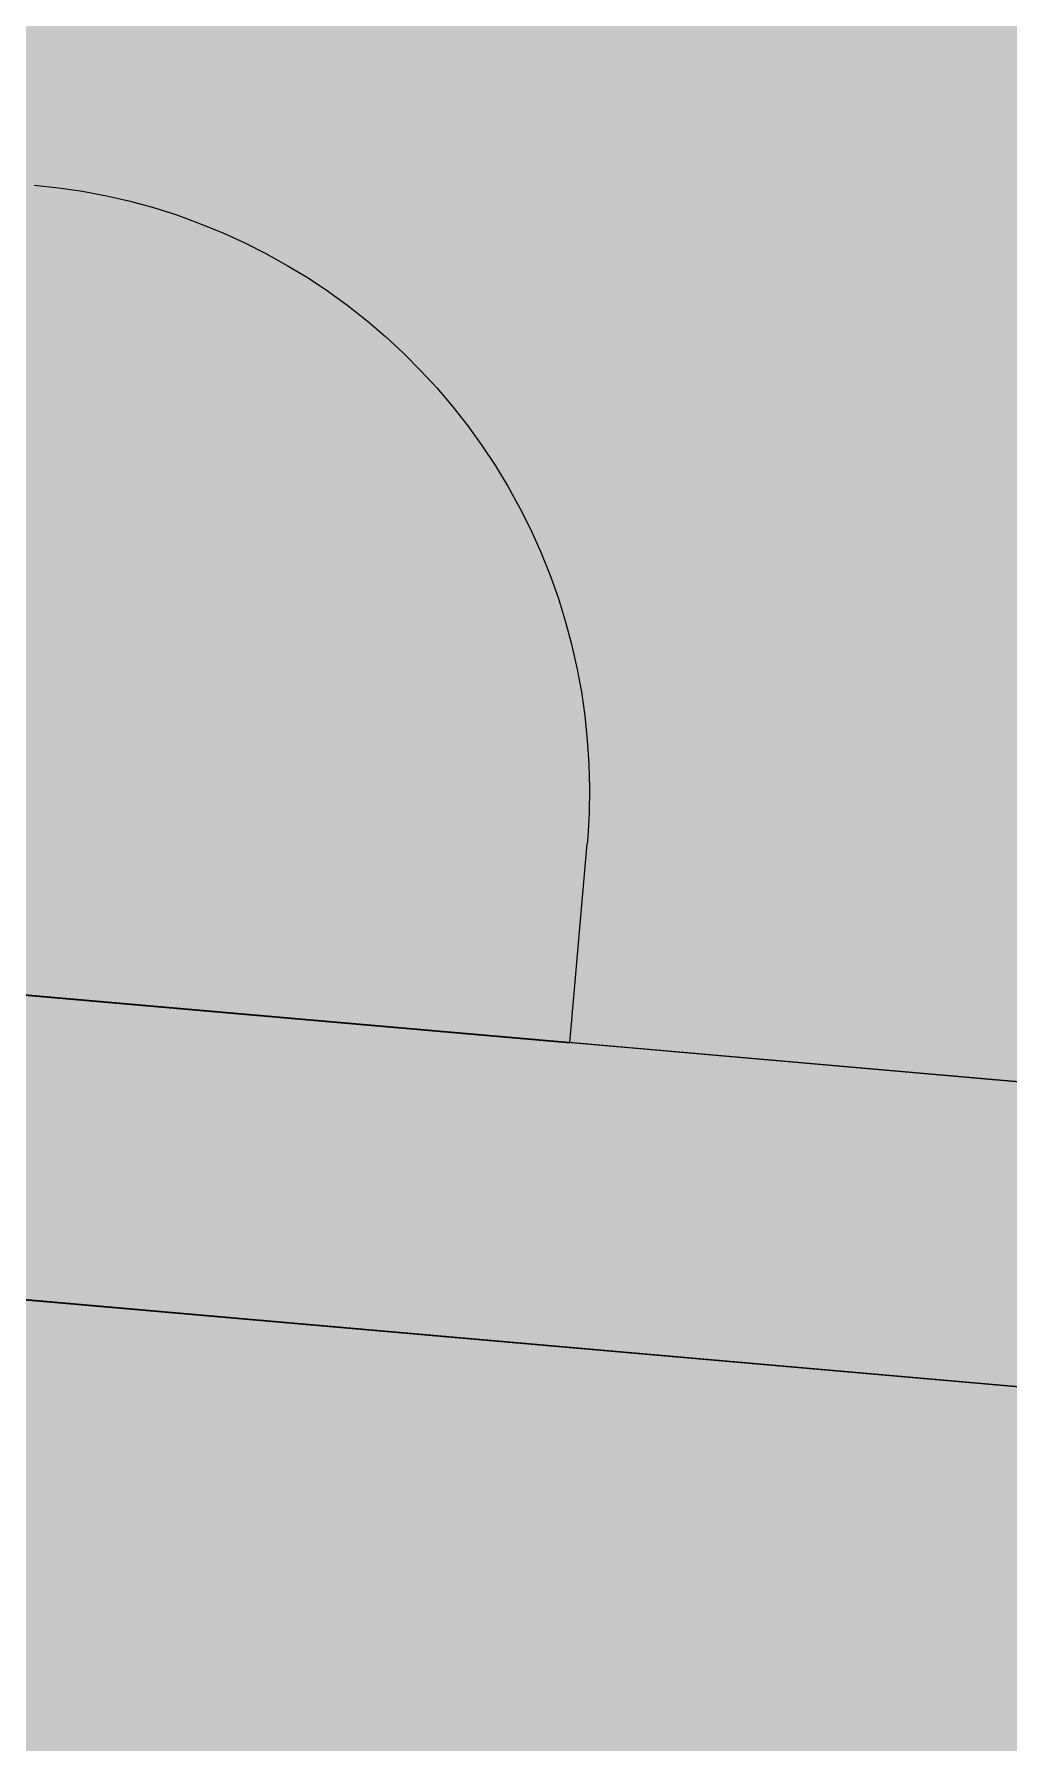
# Model space of a CAD drawing. Header units: millimetres. Extents: x 632 to 546626, y -3890 to 22200.
# Drawn here: x 389644.47 to 389650.89, y 16889.19 to 16900.45 of the extents above; entities that cross this region are included whole.
import ezdxf

# ---------------------------------------------------------------- set-up
doc = ezdxf.new("R2010")
doc.units = ezdxf.units.MM
doc.layers.add('A-270-M_ROOF', color=132, linetype='Continuous', lineweight=13)
doc.layers.add('A-770-ME_FFE_SA', color=91, linetype='Continuous', lineweight=13)

# ---------------------------------------------------------------- blocks, each defined once
blk = doc.blocks.new('Static Line_Sayfa_Metal Deck_Pan Mount - Up to 15 _ pitch - Max 2 Users-1845519-S6_501-SECTION A6')
at = {"layer": 'A-770-ME_FFE_SA', "lineweight": 5, "transparency": 33554432}
for points in [[(4567736.119, 16883.131), (4567740.346, 16931.445), (4567541.107, 16948.876), (4567536.88, 16900.562), (4567715.66, 16884.921)], [(4567736.119, 16883.131), (4567740.346, 16931.445), (4567541.107, 16948.876), (4567536.88, 16900.562), (4567715.66, 16884.921)], [(4567736.119, 16883.131), (4567740.346, 16931.445), (4567541.107, 16948.876), (4567536.88, 16900.562), (4567715.66, 16884.921)], [(4567736.119, 16883.131), (4567740.346, 16931.445), (4567541.107, 16948.876), (4567536.88, 16900.562), (4567715.66, 16884.921)], [(4567736.119, 16883.131), (4567740.346, 16931.445), (4567541.107, 16948.876), (4567536.88, 16900.562), (4567715.66, 16884.921)], [(4567736.119, 16883.131), (4567740.346, 16931.445), (4567541.107, 16948.876), (4567536.88, 16900.562), (4567715.66, 16884.921)], [(4567736.119, 16883.131), (4567740.346, 16931.445), (4567541.107, 16948.876), (4567536.88, 16900.562), (4567715.66, 16884.921)], [(4567736.119, 16883.131), (4567740.346, 16931.445), (4567541.107, 16948.876), (4567536.88, 16900.562), (4567715.66, 16884.921)], [(4567736.119, 16883.131), (4567740.346, 16931.445), (4567541.107, 16948.876), (4567536.88, 16900.562), (4567715.66, 16884.921)], [(4567736.119, 16883.131), (4567740.346, 16931.445), (4567541.107, 16948.876), (4567536.88, 16900.562), (4567715.66, 16884.921)], [(4567735.945, 16881.138), (4567740.172, 16929.453), (4567540.933, 16946.884), (4567536.706, 16898.569), (4567715.66, 16882.913)], [(4567735.945, 16881.138), (4567740.172, 16929.453), (4567540.933, 16946.884), (4567536.706, 16898.569), (4567715.66, 16882.913)], [(4567735.945, 16881.138), (4567740.172, 16929.453), (4567540.933, 16946.884), (4567536.706, 16898.569), (4567715.66, 16882.913)], [(4567735.945, 16881.138), (4567740.172, 16929.453), (4567540.933, 16946.884), (4567536.706, 16898.569), (4567715.66, 16882.913)], [(4567735.945, 16881.138), (4567740.172, 16929.453), (4567540.933, 16946.884), (4567536.706, 16898.569), (4567715.66, 16882.913)], [(4567735.945, 16881.138), (4567740.172, 16929.453), (4567540.933, 16946.884), (4567536.706, 16898.569), (4567715.66, 16882.913)], [(4567735.945, 16881.138), (4567740.172, 16929.453), (4567540.933, 16946.884), (4567536.706, 16898.569), (4567715.66, 16882.913)], [(4567735.945, 16881.138), (4567740.172, 16929.453), (4567540.933, 16946.884), (4567536.706, 16898.569), (4567715.66, 16882.913)], [(4567735.945, 16881.138), (4567740.172, 16929.453), (4567540.933, 16946.884), (4567536.706, 16898.569), (4567715.66, 16882.913)], [(4567735.945, 16881.138), (4567740.172, 16929.453), (4567540.933, 16946.884), (4567536.706, 16898.569), (4567715.66, 16882.913)], [(4567735.618, 16877.402), (4567735.88, 16880.391), (4567536.641, 16897.822), (4567536.379, 16894.833), (4567715.66, 16879.148)], [(4567735.618, 16877.402), (4567735.88, 16880.391), (4567536.641, 16897.822), (4567536.379, 16894.833), (4567715.66, 16879.148)], [(4567735.618, 16877.402), (4567735.88, 16880.391), (4567536.641, 16897.822), (4567536.379, 16894.833), (4567715.66, 16879.148)], [(4567735.618, 16877.402), (4567735.88, 16880.391), (4567536.641, 16897.822), (4567536.379, 16894.833), (4567715.66, 16879.148)], [(4567735.618, 16877.402), (4567735.88, 16880.391), (4567536.641, 16897.822), (4567536.379, 16894.833), (4567715.66, 16879.148)], [(4567735.618, 16877.402), (4567735.88, 16880.391), (4567536.641, 16897.822), (4567536.379, 16894.833), (4567715.66, 16879.148)], [(4567735.618, 16877.402), (4567735.88, 16880.391), (4567536.641, 16897.822), (4567536.379, 16894.833), (4567715.66, 16879.148)], [(4567735.618, 16877.402), (4567735.88, 16880.391), (4567536.641, 16897.822), (4567536.379, 16894.833), (4567715.66, 16879.148)], [(4567735.618, 16877.402), (4567735.88, 16880.391), (4567536.641, 16897.822), (4567536.379, 16894.833), (4567715.66, 16879.148)], [(4567735.618, 16877.402), (4567735.88, 16880.391), (4567536.641, 16897.822), (4567536.379, 16894.833), (4567715.66, 16879.148)], [(4567735.618, 16877.402), (4567735.88, 16880.391), (4567536.641, 16897.822), (4567536.379, 16894.833), (4567715.66, 16879.148)], [(4567735.618, 16877.402), (4567735.88, 16880.391), (4567536.641, 16897.822), (4567536.379, 16894.833), (4567715.66, 16879.148)], [(4567735.618, 16877.402), (4567735.88, 16880.391), (4567536.641, 16897.822), (4567536.379, 16894.833), (4567715.66, 16879.148)], [(4567735.618, 16877.402), (4567735.88, 16880.391), (4567536.641, 16897.822), (4567536.379, 16894.833), (4567715.66, 16879.148)], [(4567735.618, 16877.402), (4567735.88, 16880.391), (4567536.641, 16897.822), (4567536.379, 16894.833), (4567715.66, 16879.148)], [(4567735.618, 16877.402), (4567735.88, 16880.391), (4567536.641, 16897.822), (4567536.379, 16894.833), (4567715.66, 16879.148)], [(4567735.618, 16877.402), (4567735.88, 16880.391), (4567536.641, 16897.822), (4567536.379, 16894.833), (4567715.66, 16879.148)], [(4567735.618, 16877.402), (4567735.88, 16880.391), (4567536.641, 16897.822), (4567536.379, 16894.833), (4567715.66, 16879.148)], [(4567735.618, 16877.402), (4567735.88, 16880.391), (4567536.641, 16897.822), (4567536.379, 16894.833), (4567715.66, 16879.148)], [(4567735.618, 16877.402), (4567735.88, 16880.391), (4567536.641, 16897.822), (4567536.379, 16894.833), (4567715.66, 16879.148)]]:
    blk.add_hatch(color=256, dxfattribs=at).paths.add_polyline_path(points)
at = {"layer": 'A-770-ME_FFE_SA', "lineweight": 5}
for p, q in [((4567602.024, 16899.452), (4567602.184, 16899.435)), ((4567602.024, 16899.452), (4567602.184, 16899.435)), ((4567602.024, 16899.452), (4567602.184, 16899.435)), ((4567602.024, 16899.452), (4567602.184, 16899.435)), ((4567602.024, 16899.452), (4567602.184, 16899.435)), ((4567602.024, 16899.452), (4567602.184, 16899.435)), ((4567602.024, 16899.452), (4567602.184, 16899.435)), ((4567602.024, 16899.452), (4567602.184, 16899.435)), ((4567602.024, 16899.452), (4567602.184, 16899.435)), ((4567602.024, 16899.452), (4567602.184, 16899.435)), ((4567602.024, 16899.452), (4567602.184, 16899.435)), ((4567602.024, 16899.452), (4567602.184, 16899.435)), ((4567602.184, 16899.435), (4567602.342, 16899.412)), ((4567602.184, 16899.435), (4567602.342, 16899.412)), ((4567602.184, 16899.435), (4567602.342, 16899.412)), ((4567602.184, 16899.435), (4567602.342, 16899.412)), ((4567602.184, 16899.435), (4567602.342, 16899.412)), ((4567602.184, 16899.435), (4567602.342, 16899.412)), ((4567602.184, 16899.435), (4567602.342, 16899.412)), ((4567602.184, 16899.435), (4567602.342, 16899.412)), ((4567602.184, 16899.435), (4567602.342, 16899.412)), ((4567602.184, 16899.435), (4567602.342, 16899.412)), ((4567602.184, 16899.435), (4567602.342, 16899.412)), ((4567602.184, 16899.435), (4567602.342, 16899.412)), ((4567602.342, 16899.412), (4567602.5, 16899.382)), ((4567602.342, 16899.412), (4567602.5, 16899.382)), ((4567602.342, 16899.412), (4567602.5, 16899.382)), ((4567602.342, 16899.412), (4567602.5, 16899.382)), ((4567602.342, 16899.412), (4567602.5, 16899.382)), ((4567602.342, 16899.412), (4567602.5, 16899.382)), ((4567602.342, 16899.412), (4567602.5, 16899.382)), ((4567602.342, 16899.412), (4567602.5, 16899.382)), ((4567602.342, 16899.412), (4567602.5, 16899.382)), ((4567602.342, 16899.412), (4567602.5, 16899.382)), ((4567602.342, 16899.412), (4567602.5, 16899.382)), ((4567602.342, 16899.412), (4567602.5, 16899.382)), ((4567602.5, 16899.382), (4567602.656, 16899.346)), ((4567602.5, 16899.382), (4567602.656, 16899.346)), ((4567602.5, 16899.382), (4567602.656, 16899.346)), ((4567602.5, 16899.382), (4567602.656, 16899.346)), ((4567602.5, 16899.382), (4567602.656, 16899.346)), ((4567602.5, 16899.382), (4567602.656, 16899.346)), ((4567602.5, 16899.382), (4567602.656, 16899.346)), ((4567602.5, 16899.382), (4567602.656, 16899.346)), ((4567602.5, 16899.382), (4567602.656, 16899.346)), ((4567602.5, 16899.382), (4567602.656, 16899.346)), ((4567602.5, 16899.382), (4567602.656, 16899.346)), ((4567602.5, 16899.382), (4567602.656, 16899.346)), ((4567602.656, 16899.346), (4567602.81, 16899.304)), ((4567602.656, 16899.346), (4567602.81, 16899.304)), ((4567602.656, 16899.346), (4567602.81, 16899.304)), ((4567602.656, 16899.346), (4567602.81, 16899.304)), ((4567602.656, 16899.346), (4567602.81, 16899.304)), ((4567602.656, 16899.346), (4567602.81, 16899.304)), ((4567602.656, 16899.346), (4567602.81, 16899.304)), ((4567602.656, 16899.346), (4567602.81, 16899.304)), ((4567602.656, 16899.346), (4567602.81, 16899.304)), ((4567602.656, 16899.346), (4567602.81, 16899.304)), ((4567602.656, 16899.346), (4567602.81, 16899.304)), ((4567602.656, 16899.346), (4567602.81, 16899.304)), ((4567602.81, 16899.304), (4567602.963, 16899.255)), ((4567602.81, 16899.304), (4567602.963, 16899.255)), ((4567602.81, 16899.304), (4567602.963, 16899.255)), ((4567602.81, 16899.304), (4567602.963, 16899.255)), ((4567602.81, 16899.304), (4567602.963, 16899.255)), ((4567602.81, 16899.304), (4567602.963, 16899.255)), ((4567602.81, 16899.304), (4567602.963, 16899.255)), ((4567602.81, 16899.304), (4567602.963, 16899.255)), ((4567602.81, 16899.304), (4567602.963, 16899.255)), ((4567602.81, 16899.304), (4567602.963, 16899.255)), ((4567602.81, 16899.304), (4567602.963, 16899.255)), ((4567602.81, 16899.304), (4567602.963, 16899.255)), ((4567602.963, 16899.255), (4567603.114, 16899.2)), ((4567602.963, 16899.255), (4567603.114, 16899.2)), ((4567602.963, 16899.255), (4567603.114, 16899.2)), ((4567602.963, 16899.255), (4567603.114, 16899.2)), ((4567602.963, 16899.255), (4567603.114, 16899.2)), ((4567602.963, 16899.255), (4567603.114, 16899.2)), ((4567602.963, 16899.255), (4567603.114, 16899.2)), ((4567602.963, 16899.255), (4567603.114, 16899.2)), ((4567602.963, 16899.255), (4567603.114, 16899.2)), ((4567602.963, 16899.255), (4567603.114, 16899.2)), ((4567602.963, 16899.255), (4567603.114, 16899.2)), ((4567602.963, 16899.255), (4567603.114, 16899.2)), ((4567603.114, 16899.2), (4567603.262, 16899.14)), ((4567603.114, 16899.2), (4567603.262, 16899.14)), ((4567603.114, 16899.2), (4567603.262, 16899.14)), ((4567603.114, 16899.2), (4567603.262, 16899.14)), ((4567603.114, 16899.2), (4567603.262, 16899.14)), ((4567603.114, 16899.2), (4567603.262, 16899.14)), ((4567603.114, 16899.2), (4567603.262, 16899.14)), ((4567603.114, 16899.2), (4567603.262, 16899.14)), ((4567603.114, 16899.2), (4567603.262, 16899.14)), ((4567603.114, 16899.2), (4567603.262, 16899.14)), ((4567603.114, 16899.2), (4567603.262, 16899.14)), ((4567603.114, 16899.2), (4567603.262, 16899.14)), ((4567603.262, 16899.14), (4567603.408, 16899.074)), ((4567603.262, 16899.14), (4567603.408, 16899.074)), ((4567603.262, 16899.14), (4567603.408, 16899.074)), ((4567603.262, 16899.14), (4567603.408, 16899.074)), ((4567603.262, 16899.14), (4567603.408, 16899.074)), ((4567603.262, 16899.14), (4567603.408, 16899.074)), ((4567603.262, 16899.14), (4567603.408, 16899.074)), ((4567603.262, 16899.14), (4567603.408, 16899.074)), ((4567603.262, 16899.14), (4567603.408, 16899.074)), ((4567603.262, 16899.14), (4567603.408, 16899.074)), ((4567603.262, 16899.14), (4567603.408, 16899.074)), ((4567603.262, 16899.14), (4567603.408, 16899.074)), ((4567603.408, 16899.074), (4567603.551, 16899.001)), ((4567603.408, 16899.074), (4567603.551, 16899.001)), ((4567603.408, 16899.074), (4567603.551, 16899.001)), ((4567603.408, 16899.074), (4567603.551, 16899.001)), ((4567603.408, 16899.074), (4567603.551, 16899.001)), ((4567603.408, 16899.074), (4567603.551, 16899.001)), ((4567603.408, 16899.074), (4567603.551, 16899.001)), ((4567603.408, 16899.074), (4567603.551, 16899.001)), ((4567603.408, 16899.074), (4567603.551, 16899.001)), ((4567603.408, 16899.074), (4567603.551, 16899.001)), ((4567603.408, 16899.074), (4567603.551, 16899.001)), ((4567603.408, 16899.074), (4567603.551, 16899.001)), ((4567603.551, 16899.001), (4567603.691, 16898.923)), ((4567603.551, 16899.001), (4567603.691, 16898.923)), ((4567603.551, 16899.001), (4567603.691, 16898.923)), ((4567603.551, 16899.001), (4567603.691, 16898.923)), ((4567603.551, 16899.001), (4567603.691, 16898.923)), ((4567603.551, 16899.001), (4567603.691, 16898.923)), ((4567603.551, 16899.001), (4567603.691, 16898.923)), ((4567603.551, 16899.001), (4567603.691, 16898.923)), ((4567603.551, 16899.001), (4567603.691, 16898.923)), ((4567603.551, 16899.001), (4567603.691, 16898.923)), ((4567603.551, 16899.001), (4567603.691, 16898.923)), ((4567603.551, 16899.001), (4567603.691, 16898.923)), ((4567603.691, 16898.923), (4567603.828, 16898.84)), ((4567603.691, 16898.923), (4567603.828, 16898.84)), ((4567603.691, 16898.923), (4567603.828, 16898.84)), ((4567603.691, 16898.923), (4567603.828, 16898.84)), ((4567603.691, 16898.923), (4567603.828, 16898.84)), ((4567603.691, 16898.923), (4567603.828, 16898.84)), ((4567603.691, 16898.923), (4567603.828, 16898.84)), ((4567603.691, 16898.923), (4567603.828, 16898.84)), ((4567603.691, 16898.923), (4567603.828, 16898.84)), ((4567603.691, 16898.923), (4567603.828, 16898.84)), ((4567603.691, 16898.923), (4567603.828, 16898.84)), ((4567603.691, 16898.923), (4567603.828, 16898.84)), ((4567603.828, 16898.84), (4567603.962, 16898.751)), ((4567603.828, 16898.84), (4567603.962, 16898.751)), ((4567603.828, 16898.84), (4567603.962, 16898.751)), ((4567603.828, 16898.84), (4567603.962, 16898.751)), ((4567603.828, 16898.84), (4567603.962, 16898.751)), ((4567603.828, 16898.84), (4567603.962, 16898.751)), ((4567603.828, 16898.84), (4567603.962, 16898.751)), ((4567603.828, 16898.84), (4567603.962, 16898.751)), ((4567603.828, 16898.84), (4567603.962, 16898.751)), ((4567603.828, 16898.84), (4567603.962, 16898.751)), ((4567603.828, 16898.84), (4567603.962, 16898.751)), ((4567603.828, 16898.84), (4567603.962, 16898.751)), ((4567603.962, 16898.751), (4567604.092, 16898.657)), ((4567603.962, 16898.751), (4567604.092, 16898.657)), ((4567603.962, 16898.751), (4567604.092, 16898.657)), ((4567603.962, 16898.751), (4567604.092, 16898.657)), ((4567603.962, 16898.751), (4567604.092, 16898.657)), ((4567603.962, 16898.751), (4567604.092, 16898.657)), ((4567603.962, 16898.751), (4567604.092, 16898.657)), ((4567603.962, 16898.751), (4567604.092, 16898.657)), ((4567603.962, 16898.751), (4567604.092, 16898.657)), ((4567603.962, 16898.751), (4567604.092, 16898.657)), ((4567603.962, 16898.751), (4567604.092, 16898.657)), ((4567603.962, 16898.751), (4567604.092, 16898.657)), ((4567604.092, 16898.657), (4567604.217, 16898.558)), ((4567604.092, 16898.657), (4567604.217, 16898.558)), ((4567604.092, 16898.657), (4567604.217, 16898.558)), ((4567604.092, 16898.657), (4567604.217, 16898.558)), ((4567604.092, 16898.657), (4567604.217, 16898.558)), ((4567604.092, 16898.657), (4567604.217, 16898.558)), ((4567604.092, 16898.657), (4567604.217, 16898.558)), ((4567604.092, 16898.657), (4567604.217, 16898.558)), ((4567604.092, 16898.657), (4567604.217, 16898.558)), ((4567604.092, 16898.657), (4567604.217, 16898.558)), ((4567604.092, 16898.657), (4567604.217, 16898.558)), ((4567604.092, 16898.657), (4567604.217, 16898.558)), ((4567604.217, 16898.558), (4567604.339, 16898.454)), ((4567604.217, 16898.558), (4567604.339, 16898.454)), ((4567604.217, 16898.558), (4567604.339, 16898.454)), ((4567604.217, 16898.558), (4567604.339, 16898.454)), ((4567604.217, 16898.558), (4567604.339, 16898.454)), ((4567604.217, 16898.558), (4567604.339, 16898.454)), ((4567604.217, 16898.558), (4567604.339, 16898.454)), ((4567604.217, 16898.558), (4567604.339, 16898.454)), ((4567604.217, 16898.558), (4567604.339, 16898.454)), ((4567604.217, 16898.558), (4567604.339, 16898.454)), ((4567604.217, 16898.558), (4567604.339, 16898.454)), ((4567604.217, 16898.558), (4567604.339, 16898.454)), ((4567604.339, 16898.454), (4567604.457, 16898.345)), ((4567604.339, 16898.454), (4567604.457, 16898.345)), ((4567604.339, 16898.454), (4567604.457, 16898.345)), ((4567604.339, 16898.454), (4567604.457, 16898.345)), ((4567604.339, 16898.454), (4567604.457, 16898.345)), ((4567604.339, 16898.454), (4567604.457, 16898.345)), ((4567604.339, 16898.454), (4567604.457, 16898.345)), ((4567604.339, 16898.454), (4567604.457, 16898.345)), ((4567604.339, 16898.454), (4567604.457, 16898.345)), ((4567604.339, 16898.454), (4567604.457, 16898.345)), ((4567604.339, 16898.454), (4567604.457, 16898.345)), ((4567604.339, 16898.454), (4567604.457, 16898.345)), ((4567604.457, 16898.345), (4567604.57, 16898.231)), ((4567604.457, 16898.345), (4567604.57, 16898.231)), ((4567604.457, 16898.345), (4567604.57, 16898.231)), ((4567604.457, 16898.345), (4567604.57, 16898.231)), ((4567604.457, 16898.345), (4567604.57, 16898.231)), ((4567604.457, 16898.345), (4567604.57, 16898.231)), ((4567604.457, 16898.345), (4567604.57, 16898.231)), ((4567604.457, 16898.345), (4567604.57, 16898.231)), ((4567604.457, 16898.345), (4567604.57, 16898.231)), ((4567604.457, 16898.345), (4567604.57, 16898.231)), ((4567604.457, 16898.345), (4567604.57, 16898.231)), ((4567604.457, 16898.345), (4567604.57, 16898.231)), ((4567604.57, 16898.231), (4567604.678, 16898.113)), ((4567604.57, 16898.231), (4567604.678, 16898.113)), ((4567604.57, 16898.231), (4567604.678, 16898.113)), ((4567604.57, 16898.231), (4567604.678, 16898.113)), ((4567604.57, 16898.231), (4567604.678, 16898.113)), ((4567604.57, 16898.231), (4567604.678, 16898.113)), ((4567604.57, 16898.231), (4567604.678, 16898.113)), ((4567604.57, 16898.231), (4567604.678, 16898.113)), ((4567604.57, 16898.231), (4567604.678, 16898.113)), ((4567604.57, 16898.231), (4567604.678, 16898.113)), ((4567604.57, 16898.231), (4567604.678, 16898.113)), ((4567604.57, 16898.231), (4567604.678, 16898.113)), ((4567604.678, 16898.113), (4567604.782, 16897.991)), ((4567604.678, 16898.113), (4567604.782, 16897.991)), ((4567604.678, 16898.113), (4567604.782, 16897.991)), ((4567604.678, 16898.113), (4567604.782, 16897.991)), ((4567604.678, 16898.113), (4567604.782, 16897.991)), ((4567604.678, 16898.113), (4567604.782, 16897.991)), ((4567604.678, 16898.113), (4567604.782, 16897.991)), ((4567604.678, 16898.113), (4567604.782, 16897.991)), ((4567604.678, 16898.113), (4567604.782, 16897.991)), ((4567604.678, 16898.113), (4567604.782, 16897.991)), ((4567604.678, 16898.113), (4567604.782, 16897.991)), ((4567604.678, 16898.113), (4567604.782, 16897.991)), ((4567604.782, 16897.991), (4567604.881, 16897.865)), ((4567604.782, 16897.991), (4567604.881, 16897.865)), ((4567604.782, 16897.991), (4567604.881, 16897.865)), ((4567604.782, 16897.991), (4567604.881, 16897.865)), ((4567604.782, 16897.991), (4567604.881, 16897.865)), ((4567604.782, 16897.991), (4567604.881, 16897.865)), ((4567604.782, 16897.991), (4567604.881, 16897.865)), ((4567604.782, 16897.991), (4567604.881, 16897.865)), ((4567604.782, 16897.991), (4567604.881, 16897.865)), ((4567604.782, 16897.991), (4567604.881, 16897.865)), ((4567604.782, 16897.991), (4567604.881, 16897.865)), ((4567604.782, 16897.991), (4567604.881, 16897.865)), ((4567604.881, 16897.865), (4567604.974, 16897.735)), ((4567604.881, 16897.865), (4567604.974, 16897.735)), ((4567604.881, 16897.865), (4567604.974, 16897.735)), ((4567604.881, 16897.865), (4567604.974, 16897.735)), ((4567604.881, 16897.865), (4567604.974, 16897.735)), ((4567604.881, 16897.865), (4567604.974, 16897.735)), ((4567604.881, 16897.865), (4567604.974, 16897.735)), ((4567604.881, 16897.865), (4567604.974, 16897.735)), ((4567604.881, 16897.865), (4567604.974, 16897.735)), ((4567604.881, 16897.865), (4567604.974, 16897.735)), ((4567604.881, 16897.865), (4567604.974, 16897.735)), ((4567604.881, 16897.865), (4567604.974, 16897.735)), ((4567604.974, 16897.735), (4567605.063, 16897.601)), ((4567604.974, 16897.735), (4567605.063, 16897.601)), ((4567604.974, 16897.735), (4567605.063, 16897.601)), ((4567604.974, 16897.735), (4567605.063, 16897.601)), ((4567604.974, 16897.735), (4567605.063, 16897.601)), ((4567604.974, 16897.735), (4567605.063, 16897.601)), ((4567604.974, 16897.735), (4567605.063, 16897.601)), ((4567604.974, 16897.735), (4567605.063, 16897.601)), ((4567604.974, 16897.735), (4567605.063, 16897.601)), ((4567604.974, 16897.735), (4567605.063, 16897.601)), ((4567604.974, 16897.735), (4567605.063, 16897.601)), ((4567604.974, 16897.735), (4567605.063, 16897.601)), ((4567633.484, 16891.357), (4567561.449, 16897.659)), ((4567633.484, 16891.357), (4567561.449, 16897.659)), ((4567633.484, 16891.357), (4567561.449, 16897.659)), ((4567633.484, 16891.357), (4567561.449, 16897.659)), ((4567633.484, 16891.357), (4567561.449, 16897.659)), ((4567633.484, 16891.357), (4567561.449, 16897.659)), ((4567633.484, 16891.357), (4567561.449, 16897.659)), ((4567633.484, 16891.357), (4567561.449, 16897.659)), ((4567633.484, 16891.357), (4567561.449, 16897.659)), ((4567633.484, 16891.357), (4567561.449, 16897.659)), ((4567633.484, 16891.357), (4567561.449, 16897.659)), ((4567633.484, 16891.357), (4567561.449, 16897.659)), ((4567633.484, 16891.357), (4567561.449, 16897.659)), ((4567633.484, 16891.357), (4567561.449, 16897.659)), ((4567633.484, 16891.357), (4567561.449, 16897.659)), ((4567633.484, 16891.357), (4567561.449, 16897.659)), ((4567633.484, 16891.357), (4567561.449, 16897.659)), ((4567633.484, 16891.357), (4567561.449, 16897.659)), ((4567726.092, 16883.255), (4567561.449, 16897.659)), ((4567633.484, 16891.357), (4567561.449, 16897.659)), ((4567605.063, 16897.601), (4567605.146, 16897.464)), ((4567605.063, 16897.601), (4567605.146, 16897.464)), ((4567605.063, 16897.601), (4567605.146, 16897.464)), ((4567605.063, 16897.601), (4567605.146, 16897.464)), ((4567605.063, 16897.601), (4567605.146, 16897.464)), ((4567605.063, 16897.601), (4567605.146, 16897.464)), ((4567605.063, 16897.601), (4567605.146, 16897.464)), ((4567605.063, 16897.601), (4567605.146, 16897.464)), ((4567605.063, 16897.601), (4567605.146, 16897.464)), ((4567605.063, 16897.601), (4567605.146, 16897.464)), ((4567605.063, 16897.601), (4567605.146, 16897.464)), ((4567605.063, 16897.601), (4567605.146, 16897.464)), ((4567605.146, 16897.464), (4567605.223, 16897.323)), ((4567605.146, 16897.464), (4567605.223, 16897.323)), ((4567605.146, 16897.464), (4567605.223, 16897.323)), ((4567605.146, 16897.464), (4567605.223, 16897.323)), ((4567605.146, 16897.464), (4567605.223, 16897.323)), ((4567605.146, 16897.464), (4567605.223, 16897.323)), ((4567605.146, 16897.464), (4567605.223, 16897.323)), ((4567605.146, 16897.464), (4567605.223, 16897.323)), ((4567605.146, 16897.464), (4567605.223, 16897.323)), ((4567605.146, 16897.464), (4567605.223, 16897.323)), ((4567605.146, 16897.464), (4567605.223, 16897.323)), ((4567605.146, 16897.464), (4567605.223, 16897.323)), ((4567605.223, 16897.323), (4567605.295, 16897.18)), ((4567605.223, 16897.323), (4567605.295, 16897.18)), ((4567605.223, 16897.323), (4567605.295, 16897.18)), ((4567605.223, 16897.323), (4567605.295, 16897.18)), ((4567605.223, 16897.323), (4567605.295, 16897.18)), ((4567605.223, 16897.323), (4567605.295, 16897.18)), ((4567605.223, 16897.323), (4567605.295, 16897.18)), ((4567605.223, 16897.323), (4567605.295, 16897.18)), ((4567605.223, 16897.323), (4567605.295, 16897.18)), ((4567605.223, 16897.323), (4567605.295, 16897.18)), ((4567605.223, 16897.323), (4567605.295, 16897.18)), ((4567605.223, 16897.323), (4567605.295, 16897.18)), ((4567605.295, 16897.18), (4567605.361, 16897.034)), ((4567605.295, 16897.18), (4567605.361, 16897.034)), ((4567605.295, 16897.18), (4567605.361, 16897.034)), ((4567605.295, 16897.18), (4567605.361, 16897.034)), ((4567605.295, 16897.18), (4567605.361, 16897.034)), ((4567605.295, 16897.18), (4567605.361, 16897.034)), ((4567605.295, 16897.18), (4567605.361, 16897.034)), ((4567605.295, 16897.18), (4567605.361, 16897.034)), ((4567605.295, 16897.18), (4567605.361, 16897.034)), ((4567605.295, 16897.18), (4567605.361, 16897.034)), ((4567605.295, 16897.18), (4567605.361, 16897.034)), ((4567605.295, 16897.18), (4567605.361, 16897.034)), ((4567605.361, 16897.034), (4567605.421, 16896.885)), ((4567605.361, 16897.034), (4567605.421, 16896.885)), ((4567605.361, 16897.034), (4567605.421, 16896.885)), ((4567605.361, 16897.034), (4567605.421, 16896.885)), ((4567605.361, 16897.034), (4567605.421, 16896.885)), ((4567605.361, 16897.034), (4567605.421, 16896.885)), ((4567605.361, 16897.034), (4567605.421, 16896.885)), ((4567605.361, 16897.034), (4567605.421, 16896.885)), ((4567605.361, 16897.034), (4567605.421, 16896.885)), ((4567605.361, 16897.034), (4567605.421, 16896.885)), ((4567605.361, 16897.034), (4567605.421, 16896.885)), ((4567605.361, 16897.034), (4567605.421, 16896.885)), ((4567605.421, 16896.885), (4567605.475, 16896.734)), ((4567605.421, 16896.885), (4567605.475, 16896.734)), ((4567605.421, 16896.885), (4567605.475, 16896.734)), ((4567605.421, 16896.885), (4567605.475, 16896.734)), ((4567605.421, 16896.885), (4567605.475, 16896.734)), ((4567605.421, 16896.885), (4567605.475, 16896.734)), ((4567605.421, 16896.885), (4567605.475, 16896.734)), ((4567605.421, 16896.885), (4567605.475, 16896.734)), ((4567605.421, 16896.885), (4567605.475, 16896.734)), ((4567605.421, 16896.885), (4567605.475, 16896.734)), ((4567605.421, 16896.885), (4567605.475, 16896.734)), ((4567605.421, 16896.885), (4567605.475, 16896.734)), ((4567605.475, 16896.734), (4567605.522, 16896.581)), ((4567605.475, 16896.734), (4567605.522, 16896.581)), ((4567605.475, 16896.734), (4567605.522, 16896.581)), ((4567605.475, 16896.734), (4567605.522, 16896.581)), ((4567605.475, 16896.734), (4567605.522, 16896.581)), ((4567605.475, 16896.734), (4567605.522, 16896.581)), ((4567605.475, 16896.734), (4567605.522, 16896.581)), ((4567605.475, 16896.734), (4567605.522, 16896.581)), ((4567605.475, 16896.734), (4567605.522, 16896.581)), ((4567605.475, 16896.734), (4567605.522, 16896.581)), ((4567605.475, 16896.734), (4567605.522, 16896.581)), ((4567605.475, 16896.734), (4567605.522, 16896.581)), ((4567605.522, 16896.581), (4567605.564, 16896.427)), ((4567605.522, 16896.581), (4567605.564, 16896.427)), ((4567605.522, 16896.581), (4567605.564, 16896.427)), ((4567605.522, 16896.581), (4567605.564, 16896.427)), ((4567605.522, 16896.581), (4567605.564, 16896.427)), ((4567605.522, 16896.581), (4567605.564, 16896.427)), ((4567605.522, 16896.581), (4567605.564, 16896.427)), ((4567605.522, 16896.581), (4567605.564, 16896.427)), ((4567605.522, 16896.581), (4567605.564, 16896.427)), ((4567605.522, 16896.581), (4567605.564, 16896.427)), ((4567605.522, 16896.581), (4567605.564, 16896.427)), ((4567605.522, 16896.581), (4567605.564, 16896.427)), ((4567605.564, 16896.427), (4567605.6, 16896.27)), ((4567605.564, 16896.427), (4567605.6, 16896.27)), ((4567605.564, 16896.427), (4567605.6, 16896.27)), ((4567605.564, 16896.427), (4567605.6, 16896.27)), ((4567605.564, 16896.427), (4567605.6, 16896.27)), ((4567605.564, 16896.427), (4567605.6, 16896.27)), ((4567605.564, 16896.427), (4567605.6, 16896.27)), ((4567605.564, 16896.427), (4567605.6, 16896.27)), ((4567605.564, 16896.427), (4567605.6, 16896.27)), ((4567605.564, 16896.427), (4567605.6, 16896.27)), ((4567605.564, 16896.427), (4567605.6, 16896.27)), ((4567605.564, 16896.427), (4567605.6, 16896.27)), ((4567605.6, 16896.27), (4567605.629, 16896.113)), ((4567605.6, 16896.27), (4567605.629, 16896.113)), ((4567605.6, 16896.27), (4567605.629, 16896.113)), ((4567605.6, 16896.27), (4567605.629, 16896.113)), ((4567605.6, 16896.27), (4567605.629, 16896.113)), ((4567605.6, 16896.27), (4567605.629, 16896.113)), ((4567605.6, 16896.27), (4567605.629, 16896.113)), ((4567605.6, 16896.27), (4567605.629, 16896.113)), ((4567605.6, 16896.27), (4567605.629, 16896.113)), ((4567605.6, 16896.27), (4567605.629, 16896.113)), ((4567605.6, 16896.27), (4567605.629, 16896.113)), ((4567605.6, 16896.27), (4567605.629, 16896.113)), ((4567605.629, 16896.113), (4567605.652, 16895.954)), ((4567605.629, 16896.113), (4567605.652, 16895.954)), ((4567605.629, 16896.113), (4567605.652, 16895.954)), ((4567605.629, 16896.113), (4567605.652, 16895.954)), ((4567605.629, 16896.113), (4567605.652, 16895.954)), ((4567605.629, 16896.113), (4567605.652, 16895.954)), ((4567605.629, 16896.113), (4567605.652, 16895.954)), ((4567605.629, 16896.113), (4567605.652, 16895.954)), ((4567605.629, 16896.113), (4567605.652, 16895.954)), ((4567605.629, 16896.113), (4567605.652, 16895.954)), ((4567605.629, 16896.113), (4567605.652, 16895.954)), ((4567605.629, 16896.113), (4567605.652, 16895.954)), ((4567605.629, 16896.113), (4567605.652, 16895.954)), ((4567605.652, 16895.954), (4567605.668, 16895.795)), ((4567605.652, 16895.954), (4567605.668, 16895.795)), ((4567605.652, 16895.954), (4567605.668, 16895.795)), ((4567605.652, 16895.954), (4567605.668, 16895.795)), ((4567605.652, 16895.954), (4567605.668, 16895.795)), ((4567605.652, 16895.954), (4567605.668, 16895.795)), ((4567605.652, 16895.954), (4567605.668, 16895.795)), ((4567605.652, 16895.954), (4567605.668, 16895.795)), ((4567605.652, 16895.954), (4567605.668, 16895.795)), ((4567605.652, 16895.954), (4567605.668, 16895.795)), ((4567605.652, 16895.954), (4567605.668, 16895.795)), ((4567605.652, 16895.954), (4567605.668, 16895.795)), ((4567605.668, 16895.795), (4567605.679, 16895.635)), ((4567605.668, 16895.795), (4567605.679, 16895.635)), ((4567605.668, 16895.795), (4567605.679, 16895.635)), ((4567605.668, 16895.795), (4567605.679, 16895.635)), ((4567605.668, 16895.795), (4567605.679, 16895.635)), ((4567605.668, 16895.795), (4567605.679, 16895.635)), ((4567605.668, 16895.795), (4567605.679, 16895.635)), ((4567605.668, 16895.795), (4567605.679, 16895.635)), ((4567605.668, 16895.795), (4567605.679, 16895.635)), ((4567605.668, 16895.795), (4567605.679, 16895.635)), ((4567605.668, 16895.795), (4567605.679, 16895.635)), ((4567605.668, 16895.795), (4567605.679, 16895.635)), ((4567560.549, 16895.73), (4567633.31, 16889.364)), ((4567633.31, 16889.364), (4567560.549, 16895.73)), ((4567633.31, 16889.364), (4567560.549, 16895.73)), ((4567560.549, 16895.73), (4567633.31, 16889.364)), ((4567633.31, 16889.364), (4567560.549, 16895.73)), ((4567560.549, 16895.73), (4567633.31, 16889.364)), ((4567633.31, 16889.364), (4567560.549, 16895.73)), ((4567560.549, 16895.73), (4567633.31, 16889.364)), ((4567633.31, 16889.364), (4567560.549, 16895.73)), ((4567633.31, 16889.364), (4567560.549, 16895.73)), ((4567560.549, 16895.73), (4567633.31, 16889.364)), ((4567633.31, 16889.364), (4567560.549, 16895.73)), ((4567560.549, 16895.73), (4567633.31, 16889.364)), ((4567633.31, 16889.364), (4567560.549, 16895.73)), ((4567560.549, 16895.73), (4567633.31, 16889.364)), ((4567633.31, 16889.364), (4567560.549, 16895.73)), ((4567633.31, 16889.364), (4567560.549, 16895.73)), ((4567560.549, 16895.73), (4567633.31, 16889.364)), ((4567633.31, 16889.364), (4567560.549, 16895.73)), ((4567560.549, 16895.73), (4567633.31, 16889.364)), ((4567633.31, 16889.364), (4567560.549, 16895.73)), ((4567560.549, 16895.73), (4567633.31, 16889.364)), ((4567633.31, 16889.364), (4567560.549, 16895.73)), ((4567633.31, 16889.364), (4567560.549, 16895.73)), ((4567560.549, 16895.73), (4567633.31, 16889.364)), ((4567633.31, 16889.364), (4567560.549, 16895.73)), ((4567560.549, 16895.73), (4567633.31, 16889.364)), ((4567633.31, 16889.364), (4567560.549, 16895.73)), ((4567560.549, 16895.73), (4567633.31, 16889.364)), ((4567633.31, 16889.364), (4567560.549, 16895.73)), ((4567633.31, 16889.364), (4567560.549, 16895.73)), ((4567560.549, 16895.73), (4567633.31, 16889.364)), ((4567633.31, 16889.364), (4567560.549, 16895.73)), ((4567560.549, 16895.73), (4567633.31, 16889.364)), ((4567633.31, 16889.364), (4567560.549, 16895.73)), ((4567560.549, 16895.73), (4567633.31, 16889.364)), ((4567633.31, 16889.364), (4567560.549, 16895.73)), ((4567633.31, 16889.364), (4567560.549, 16895.73)), ((4567560.549, 16895.73), (4567633.31, 16889.364)), ((4567633.31, 16889.364), (4567560.549, 16895.73)), ((4567560.549, 16895.73), (4567633.31, 16889.364)), ((4567633.31, 16889.364), (4567560.549, 16895.73)), ((4567560.549, 16895.73), (4567633.31, 16889.364)), ((4567633.31, 16889.364), (4567560.549, 16895.73)), ((4567633.31, 16889.364), (4567560.549, 16895.73)), ((4567560.549, 16895.73), (4567633.31, 16889.364)), ((4567633.31, 16889.364), (4567560.549, 16895.73)), ((4567560.549, 16895.73), (4567633.31, 16889.364)), ((4567633.31, 16889.364), (4567560.549, 16895.73)), ((4567560.549, 16895.73), (4567633.31, 16889.364)), ((4567633.31, 16889.364), (4567560.549, 16895.73)), ((4567633.31, 16889.364), (4567560.549, 16895.73)), ((4567560.549, 16895.73), (4567633.31, 16889.364)), ((4567633.31, 16889.364), (4567560.549, 16895.73)), ((4567560.549, 16895.73), (4567633.31, 16889.364)), ((4567633.31, 16889.364), (4567560.549, 16895.73)), ((4567560.549, 16895.73), (4567633.31, 16889.364)), ((4567633.31, 16889.364), (4567560.549, 16895.73)), ((4567633.31, 16889.364), (4567560.549, 16895.73)), ((4567560.549, 16895.73), (4567633.31, 16889.364)), ((4567633.31, 16889.364), (4567560.549, 16895.73)), ((4567560.549, 16895.73), (4567633.31, 16889.364)), ((4567633.31, 16889.364), (4567560.549, 16895.73)), ((4567560.549, 16895.73), (4567633.31, 16889.364)), ((4567725.918, 16881.262), (4567560.549, 16895.73)), ((4567633.31, 16889.364), (4567560.549, 16895.73)), ((4567560.549, 16895.73), (4567633.31, 16889.364)), ((4567633.31, 16889.364), (4567560.549, 16895.73)), ((4567560.549, 16895.73), (4567633.31, 16889.364)), ((4567735.88, 16880.391), (4567560.549, 16895.73)), ((4567605.679, 16895.635), (4567605.682, 16895.475)), ((4567605.679, 16895.635), (4567605.682, 16895.475)), ((4567605.679, 16895.635), (4567605.682, 16895.475)), ((4567605.679, 16895.635), (4567605.682, 16895.475)), ((4567605.679, 16895.635), (4567605.682, 16895.475)), ((4567605.679, 16895.635), (4567605.682, 16895.475)), ((4567605.679, 16895.635), (4567605.682, 16895.475)), ((4567605.679, 16895.635), (4567605.682, 16895.475)), ((4567605.679, 16895.635), (4567605.682, 16895.475)), ((4567605.679, 16895.635), (4567605.682, 16895.475)), ((4567605.679, 16895.635), (4567605.682, 16895.475)), ((4567605.679, 16895.635), (4567605.682, 16895.475)), ((4567605.682, 16895.475), (4567605.68, 16895.314)), ((4567605.682, 16895.475), (4567605.68, 16895.314)), ((4567605.682, 16895.475), (4567605.68, 16895.314)), ((4567605.682, 16895.475), (4567605.68, 16895.314)), ((4567605.682, 16895.475), (4567605.68, 16895.314)), ((4567605.682, 16895.475), (4567605.68, 16895.314)), ((4567605.682, 16895.475), (4567605.68, 16895.314)), ((4567605.682, 16895.475), (4567605.68, 16895.314)), ((4567605.682, 16895.475), (4567605.68, 16895.314)), ((4567605.682, 16895.475), (4567605.68, 16895.314)), ((4567605.682, 16895.475), (4567605.68, 16895.314)), ((4567605.682, 16895.475), (4567605.68, 16895.314)), ((4567587.621, 16895.369), (4567605.553, 16893.8)), ((4567587.621, 16895.369), (4567605.553, 16893.8)), ((4567587.621, 16895.369), (4567605.553, 16893.8)), ((4567587.621, 16895.369), (4567605.553, 16893.8)), ((4567587.621, 16895.369), (4567605.553, 16893.8)), ((4567587.621, 16895.369), (4567605.553, 16893.8)), ((4567587.621, 16895.369), (4567605.553, 16893.8)), ((4567587.621, 16895.369), (4567605.553, 16893.8)), ((4567587.621, 16895.369), (4567605.553, 16893.8)), ((4567587.621, 16895.369), (4567605.553, 16893.8)), ((4567587.621, 16895.369), (4567605.553, 16893.8)), ((4567605.68, 16895.314), (4567605.671, 16895.154)), ((4567605.68, 16895.314), (4567605.671, 16895.154)), ((4567605.68, 16895.314), (4567605.671, 16895.154)), ((4567605.68, 16895.314), (4567605.671, 16895.154)), ((4567605.68, 16895.314), (4567605.671, 16895.154)), ((4567605.68, 16895.314), (4567605.671, 16895.154)), ((4567605.68, 16895.314), (4567605.671, 16895.154)), ((4567605.68, 16895.314), (4567605.671, 16895.154)), ((4567605.68, 16895.314), (4567605.671, 16895.154)), ((4567605.68, 16895.314), (4567605.671, 16895.154)), ((4567605.68, 16895.314), (4567605.671, 16895.154)), ((4567605.68, 16895.314), (4567605.671, 16895.154)), ((4567605.553, 16893.8), (4567605.667, 16895.111)), ((4567605.553, 16893.8), (4567605.667, 16895.111)), ((4567605.553, 16893.8), (4567605.667, 16895.111)), ((4567605.553, 16893.8), (4567605.667, 16895.111)), ((4567605.553, 16893.8), (4567605.667, 16895.111)), ((4567605.553, 16893.8), (4567605.667, 16895.111)), ((4567605.553, 16893.8), (4567605.667, 16895.111)), ((4567605.553, 16893.8), (4567605.667, 16895.111)), ((4567605.553, 16893.8), (4567605.667, 16895.111)), ((4567605.553, 16893.8), (4567605.667, 16895.111)), ((4567605.553, 16893.8), (4567605.667, 16895.111)), ((4567605.553, 16893.8), (4567605.667, 16895.111)), ((4567605.553, 16893.8), (4567605.667, 16895.111)), ((4567605.553, 16893.8), (4567605.667, 16895.111)), ((4567605.553, 16893.8), (4567605.667, 16895.111)), ((4567605.553, 16893.8), (4567605.667, 16895.111)), ((4567605.553, 16893.8), (4567605.667, 16895.111)), ((4567605.553, 16893.8), (4567605.667, 16895.111)), ((4567605.553, 16893.8), (4567605.667, 16895.111)), ((4567605.553, 16893.8), (4567605.667, 16895.111)), ((4567605.671, 16895.154), (4567605.667, 16895.111)), ((4567605.671, 16895.154), (4567605.667, 16895.111)), ((4567605.671, 16895.154), (4567605.667, 16895.111)), ((4567605.671, 16895.154), (4567605.667, 16895.111)), ((4567605.671, 16895.154), (4567605.667, 16895.111)), ((4567605.671, 16895.154), (4567605.667, 16895.111)), ((4567605.671, 16895.154), (4567605.667, 16895.111)), ((4567605.671, 16895.154), (4567605.667, 16895.111)), ((4567605.671, 16895.154), (4567605.667, 16895.111)), ((4567605.671, 16895.154), (4567605.667, 16895.111)), ((4567605.671, 16895.154), (4567605.667, 16895.111)), ((4567605.671, 16895.154), (4567605.667, 16895.111)), ((4567592.104, 16894.977), (4567605.553, 16893.8)), ((4567601.07, 16894.193), (4567605.553, 16893.8)), ((4567601.07, 16894.193), (4567605.553, 16893.8)), ((4567601.07, 16894.193), (4567605.553, 16893.8)), ((4567601.07, 16894.193), (4567605.553, 16893.8)), ((4567601.07, 16894.193), (4567605.553, 16893.8)), ((4567601.07, 16894.193), (4567605.553, 16893.8)), ((4567601.07, 16894.193), (4567605.553, 16893.8)), ((4567601.07, 16894.193), (4567605.553, 16893.8)), ((4567601.07, 16894.193), (4567605.553, 16893.8)), ((4567601.07, 16894.193), (4567605.553, 16893.8)), ((4567601.07, 16894.193), (4567605.553, 16893.8)), ((4567601.07, 16894.193), (4567605.553, 16893.8)), ((4567601.07, 16894.193), (4567605.553, 16893.8)), ((4567601.07, 16894.193), (4567605.553, 16893.8)), ((4567601.07, 16894.193), (4567605.553, 16893.8)), ((4567601.07, 16894.193), (4567605.553, 16893.8)), ((4567601.07, 16894.193), (4567605.553, 16893.8)), ((4567601.07, 16894.193), (4567605.553, 16893.8)), ((4567601.07, 16894.193), (4567605.553, 16893.8)), ((4567601.07, 16894.193), (4567605.553, 16893.8)), ((4567601.07, 16894.193), (4567605.553, 16893.8)), ((4567601.07, 16894.193), (4567605.553, 16893.8)), ((4567601.07, 16894.193), (4567605.553, 16893.8)), ((4567601.07, 16894.193), (4567605.553, 16893.8)), ((4567601.07, 16894.193), (4567605.553, 16893.8)), ((4567601.07, 16894.193), (4567605.553, 16893.8)), ((4567601.07, 16894.193), (4567605.553, 16893.8)), ((4567601.07, 16894.193), (4567605.553, 16893.8))]:
    blk.add_line(p, q, dxfattribs=at)
at = {"layer": 'A-770-ME_FFE_SA', "lineweight": 5, "flags": 128}
for points in [[(4567602.024, 16899.452), (4567602.184, 16899.435), (4567602.342, 16899.412), (4567602.5, 16899.382), (4567602.656, 16899.346), (4567602.81, 16899.304), (4567602.963, 16899.255), (4567603.114, 16899.2), (4567603.262, 16899.14), (4567603.408, 16899.074), (4567603.551, 16899.001), (4567603.691, 16898.923), (4567603.828, 16898.84), (4567603.962, 16898.751), (4567604.092, 16898.657), (4567604.217, 16898.558), (4567604.339, 16898.454), (4567604.457, 16898.345), (4567604.57, 16898.231), (4567604.678, 16898.113), (4567604.782, 16897.991), (4567604.881, 16897.865), (4567604.974, 16897.735), (4567605.063, 16897.601), (4567605.146, 16897.464), (4567605.223, 16897.323), (4567605.295, 16897.18), (4567605.361, 16897.034), (4567605.421, 16896.885), (4567605.475, 16896.734), (4567605.522, 16896.581), (4567605.564, 16896.427), (4567605.6, 16896.27), (4567605.629, 16896.113), (4567605.652, 16895.954), (4567605.668, 16895.795), (4567605.679, 16895.635), (4567605.682, 16895.475), (4567605.68, 16895.314), (4567605.671, 16895.154), (4567605.667, 16895.111)], [(4567602.024, 16899.452), (4567602.184, 16899.435), (4567602.342, 16899.412), (4567602.5, 16899.382), (4567602.656, 16899.346), (4567602.81, 16899.304)], [(4567602.024, 16899.452), (4567602.184, 16899.435), (4567602.342, 16899.412), (4567602.5, 16899.382), (4567602.656, 16899.346), (4567602.81, 16899.304), (4567602.963, 16899.255), (4567603.114, 16899.2), (4567603.262, 16899.14), (4567603.408, 16899.074), (4567603.551, 16899.001), (4567603.691, 16898.923), (4567603.828, 16898.84), (4567603.962, 16898.751), (4567604.092, 16898.657), (4567604.217, 16898.558), (4567604.339, 16898.454), (4567604.457, 16898.345), (4567604.57, 16898.231), (4567604.678, 16898.113), (4567604.782, 16897.991), (4567604.881, 16897.865), (4567604.974, 16897.735), (4567605.063, 16897.601), (4567605.146, 16897.464), (4567605.223, 16897.323), (4567605.295, 16897.18), (4567605.361, 16897.034), (4567605.421, 16896.885), (4567605.475, 16896.734), (4567605.522, 16896.581), (4567605.564, 16896.427), (4567605.6, 16896.27), (4567605.629, 16896.113), (4567605.652, 16895.954), (4567605.668, 16895.795), (4567605.679, 16895.635), (4567605.682, 16895.475), (4567605.68, 16895.314), (4567605.671, 16895.154), (4567605.667, 16895.111)], [(4567602.024, 16899.452), (4567602.184, 16899.435), (4567602.342, 16899.412), (4567602.5, 16899.382), (4567602.656, 16899.346), (4567602.81, 16899.304), (4567602.963, 16899.255), (4567603.114, 16899.2), (4567603.262, 16899.14), (4567603.408, 16899.074), (4567603.551, 16899.001), (4567603.691, 16898.923), (4567603.828, 16898.84), (4567603.962, 16898.751), (4567604.092, 16898.657), (4567604.217, 16898.558), (4567604.339, 16898.454), (4567604.457, 16898.345), (4567604.57, 16898.231), (4567604.678, 16898.113), (4567604.782, 16897.991), (4567604.881, 16897.865), (4567604.974, 16897.735), (4567605.063, 16897.601), (4567605.146, 16897.464), (4567605.223, 16897.323), (4567605.295, 16897.18), (4567605.361, 16897.034), (4567605.421, 16896.885), (4567605.475, 16896.734), (4567605.522, 16896.581), (4567605.564, 16896.427), (4567605.6, 16896.27), (4567605.629, 16896.113), (4567605.652, 16895.954), (4567605.668, 16895.795), (4567605.679, 16895.635), (4567605.682, 16895.475), (4567605.68, 16895.314), (4567605.671, 16895.154), (4567605.667, 16895.111)], [(4567602.024, 16899.452), (4567602.184, 16899.435), (4567602.342, 16899.412), (4567602.5, 16899.382), (4567602.656, 16899.346), (4567602.81, 16899.304), (4567602.963, 16899.255), (4567603.114, 16899.2), (4567603.262, 16899.14), (4567603.408, 16899.074), (4567603.551, 16899.001), (4567603.691, 16898.923), (4567603.828, 16898.84), (4567603.962, 16898.751), (4567604.092, 16898.657), (4567604.217, 16898.558), (4567604.339, 16898.454), (4567604.457, 16898.345), (4567604.57, 16898.231), (4567604.678, 16898.113), (4567604.782, 16897.991), (4567604.881, 16897.865), (4567604.974, 16897.735), (4567605.063, 16897.601), (4567605.146, 16897.464), (4567605.223, 16897.323), (4567605.295, 16897.18), (4567605.361, 16897.034), (4567605.421, 16896.885), (4567605.475, 16896.734), (4567605.522, 16896.581), (4567605.564, 16896.427), (4567605.6, 16896.27), (4567605.629, 16896.113), (4567605.652, 16895.954), (4567605.668, 16895.795), (4567605.679, 16895.635), (4567605.682, 16895.475), (4567605.68, 16895.314), (4567605.671, 16895.154), (4567605.667, 16895.111)], [(4567602.024, 16899.452), (4567602.184, 16899.435), (4567602.342, 16899.412), (4567602.5, 16899.382), (4567602.656, 16899.346), (4567602.81, 16899.304), (4567602.963, 16899.255), (4567603.114, 16899.2), (4567603.262, 16899.14), (4567603.408, 16899.074), (4567603.551, 16899.001), (4567603.691, 16898.923), (4567603.828, 16898.84), (4567603.962, 16898.751), (4567604.092, 16898.657), (4567604.217, 16898.558), (4567604.339, 16898.454), (4567604.457, 16898.345), (4567604.57, 16898.231), (4567604.678, 16898.113), (4567604.782, 16897.991), (4567604.881, 16897.865), (4567604.974, 16897.735), (4567605.063, 16897.601), (4567605.146, 16897.464), (4567605.223, 16897.323), (4567605.295, 16897.18), (4567605.361, 16897.034), (4567605.421, 16896.885), (4567605.475, 16896.734), (4567605.522, 16896.581), (4567605.564, 16896.427), (4567605.6, 16896.27), (4567605.629, 16896.113), (4567605.652, 16895.954), (4567605.668, 16895.795), (4567605.679, 16895.635), (4567605.682, 16895.475), (4567605.68, 16895.314), (4567605.671, 16895.154), (4567605.667, 16895.111)], [(4567602.024, 16899.452), (4567602.184, 16899.435), (4567602.342, 16899.412), (4567602.5, 16899.382), (4567602.656, 16899.346), (4567602.81, 16899.304), (4567602.963, 16899.255), (4567603.114, 16899.2), (4567603.262, 16899.14), (4567603.408, 16899.074), (4567603.551, 16899.001), (4567603.691, 16898.923), (4567603.828, 16898.84), (4567603.962, 16898.751), (4567604.092, 16898.657), (4567604.217, 16898.558), (4567604.339, 16898.454), (4567604.457, 16898.345), (4567604.57, 16898.231), (4567604.678, 16898.113), (4567604.782, 16897.991)], [(4567602.024, 16899.452), (4567602.184, 16899.435), (4567602.342, 16899.412), (4567602.5, 16899.382), (4567602.656, 16899.346), (4567602.81, 16899.304), (4567602.963, 16899.255), (4567603.114, 16899.2), (4567603.262, 16899.14), (4567603.408, 16899.074), (4567603.551, 16899.001), (4567603.691, 16898.923), (4567603.828, 16898.84), (4567603.962, 16898.751), (4567604.092, 16898.657), (4567604.217, 16898.558), (4567604.339, 16898.454), (4567604.457, 16898.345), (4567604.57, 16898.231), (4567604.678, 16898.113), (4567604.782, 16897.991), (4567604.881, 16897.865), (4567604.974, 16897.735), (4567605.063, 16897.601), (4567605.146, 16897.464), (4567605.223, 16897.323), (4567605.295, 16897.18), (4567605.361, 16897.034), (4567605.421, 16896.885), (4567605.475, 16896.734), (4567605.522, 16896.581), (4567605.564, 16896.427), (4567605.6, 16896.27), (4567605.629, 16896.113), (4567605.652, 16895.954), (4567605.668, 16895.795), (4567605.679, 16895.635), (4567605.682, 16895.475), (4567605.68, 16895.314), (4567605.671, 16895.154), (4567605.667, 16895.111)], [(4567602.81, 16899.304), (4567602.963, 16899.255), (4567603.114, 16899.2), (4567603.262, 16899.14), (4567603.408, 16899.074), (4567603.551, 16899.001), (4567603.691, 16898.923), (4567603.828, 16898.84), (4567603.962, 16898.751), (4567604.092, 16898.657), (4567604.217, 16898.558), (4567604.339, 16898.454), (4567604.457, 16898.345), (4567604.57, 16898.231), (4567604.678, 16898.113), (4567604.782, 16897.991), (4567604.881, 16897.865), (4567604.974, 16897.735), (4567605.063, 16897.601), (4567605.146, 16897.464), (4567605.223, 16897.323), (4567605.295, 16897.18), (4567605.361, 16897.034), (4567605.421, 16896.885)], [(4567604.782, 16897.991), (4567604.881, 16897.865), (4567604.974, 16897.735), (4567605.063, 16897.601), (4567605.146, 16897.464), (4567605.223, 16897.323)], [(4567605.223, 16897.323), (4567605.295, 16897.18), (4567605.361, 16897.034), (4567605.421, 16896.885), (4567605.475, 16896.734), (4567605.522, 16896.581), (4567605.564, 16896.427), (4567605.6, 16896.27), (4567605.629, 16896.113), (4567605.652, 16895.954), (4567605.668, 16895.795), (4567605.679, 16895.635), (4567605.682, 16895.475), (4567605.68, 16895.314), (4567605.671, 16895.154), (4567605.667, 16895.111)], [(4567605.421, 16896.885), (4567605.475, 16896.734), (4567605.522, 16896.581), (4567605.564, 16896.427), (4567605.6, 16896.27), (4567605.629, 16896.113)], [(4567605.652, 16895.954), (4567605.668, 16895.795), (4567605.679, 16895.635), (4567605.682, 16895.475), (4567605.68, 16895.314), (4567605.671, 16895.154), (4567605.667, 16895.111)]]:
    blk.add_lwpolyline(points, dxfattribs=at)
blk = doc.blocks.new('25021-APA-ZZ-ZZ-M3-AR-000001_V3_rvt-6-S6_501-SECTION A6')
at = {"layer": 'A-270-M_ROOF', "transparency": 33554432}
blk.add_hatch(color=9, dxfattribs=at).paths.add_polyline_path([(4535648.823, 15720.383), (4558304.614, 17702.508), (4578095.614, 15971.02), (4578095.614, 16011.173), (4558304.614, 17742.661), (4535648.823, 15760.536)])
at = {"layer": 'A-770-ME_FFE_SA', "color": 53, "lineweight": 5}
blk.add_blockref('Static Line_Sayfa_Metal Deck_Pan Mount - Up to 15 _ pitch - Max 2 Users-1845519-S6_501-SECTION A6', (0, 0), dxfattribs=at)

msp = doc.modelspace()

# ---------------------------------------------------------------- block references
at = {"color": 10, "lineweight": 5}
msp.add_blockref('25021-APA-ZZ-ZZ-M3-AR-000001_V3_rvt-6-S6_501-SECTION A6', (-4177957.554, 0), dxfattribs=at)

doc.saveas('drawing.dxf')
